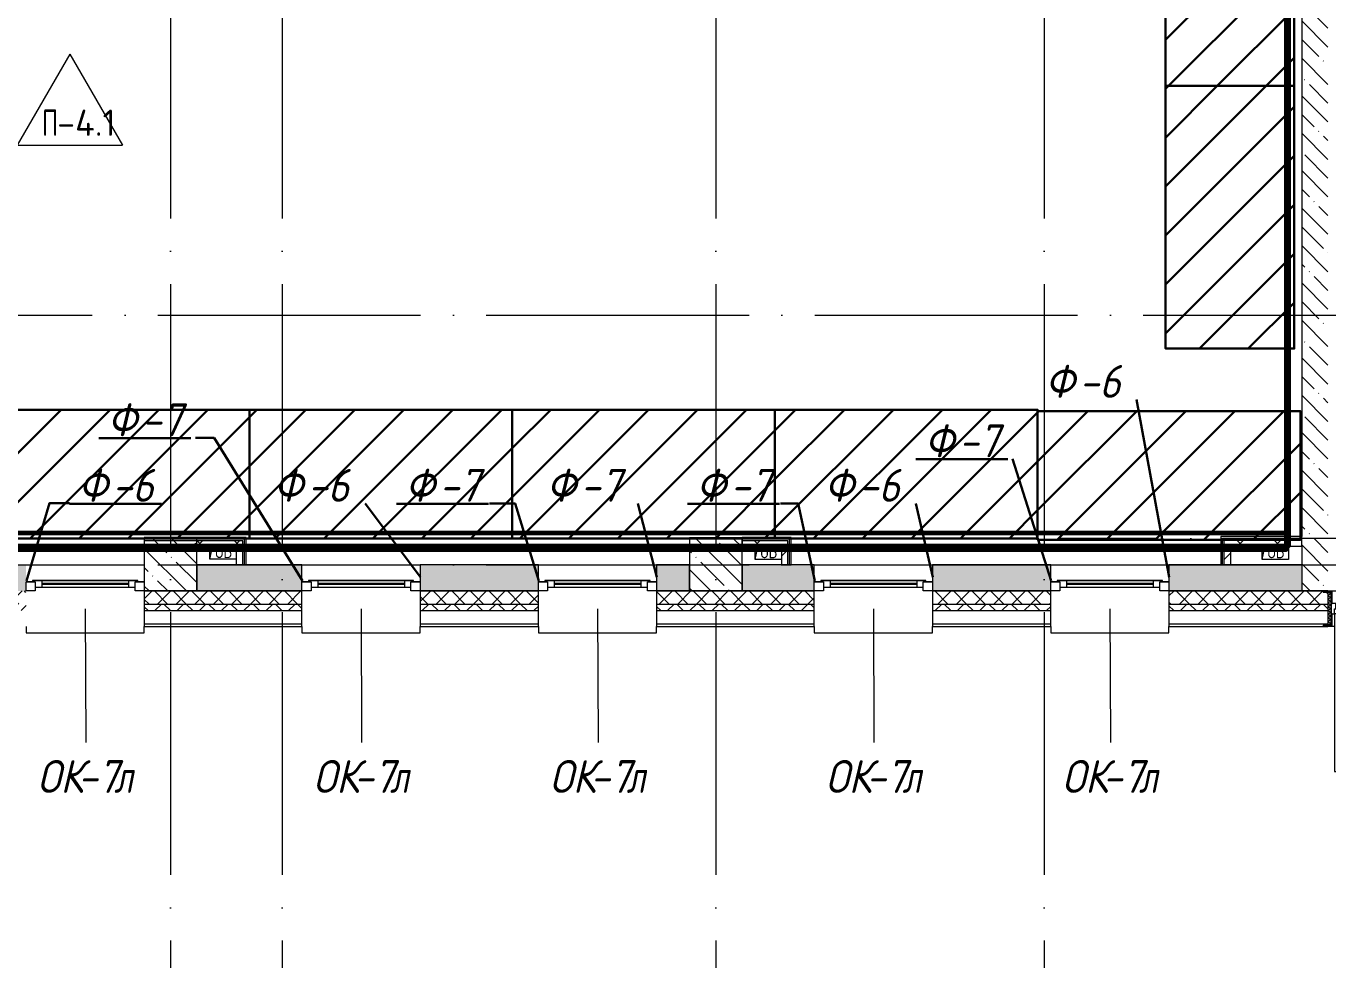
# Model space of a CAD drawing. Header units: millimetres. Extents: x -592259 to 288321, y -552984 to 293768.
# Drawn here: x 103738 to 113648, y 23415 to 30527 of the extents above; entities that cross this region are included whole.
import ezdxf

# ---------------------------------------------------------------- set-up
doc = ezdxf.new("R2010")
doc.units = ezdxf.units.MM
doc.linetypes.add('ADSK_Линия сетки', pattern=[2500, 2000, -250, 0, -250])
for name, color, linetype, lineweight in [('0) строительные леса', 1, 'Continuous', 30), ('2)Фархверки', 40, 'Continuous', 30), ('4.1) Штук. 3 вып', 6, 'Continuous', 60), ('4.1.1) Штук.  швы3 вып.', 6, 'Continuous', 60), ('6.1) Шпаклевка 5 вып.', 160, 'Continuous', 60), ('A-DETL-GENF-OTLN', 250, 'Continuous', 5), ('A-DOOR-____-MCUT', 250, 'Continuous', 5), ('A-DOOR-____-OTLN', 250, 'Continuous', 5), ('A-DOOR-FRAM-MCUT', 250, 'Continuous', 5), ('A-DOOR-FRAM-OTLN', 250, 'Continuous', 5), ('A-FLOR-____-IDEN', 250, 'Continuous', 9), ('A-FLOR-____-OTLN', 250, 'Continuous', 9), ('A-GLAZ-____-IDEN', 250, 'Continuous', 9), ('A-GLAZ-____-MCUT', 250, 'Continuous', 9), ('A-GLAZ-____-OTLN', 250, 'Continuous', 5), ('A-WALL-____-MCUT', 250, 'Continuous', 13), ('A-WALL-____-OTLN', 250, 'Continuous', 9), ('A-WALL-____-PATT', 250, 'Continuous', 13), ('A-WALL-FNSH-MCUT', 250, 'Continuous', 13), ('I-WALL-____-OTLN', 250, 'Continuous', 9), ('S-COLS-____-MCUT', 250, 'Continuous', 25), ('S-COLS-____-OTLN', 250, 'Continuous', 9), ('S-GRID-____-OTLN', 250, 'Continuous', 9)]:
    doc.layers.add(name, color=color, linetype=linetype, lineweight=lineweight)
doc.styles.add('ISOCPEUR', font='isocpeur.ttf', dxfattribs={"width": 0.8, "height": 100})
doc.styles.add('ISOCPEUR_2', font='isocpeur.ttf', dxfattribs={"height": 160})
doc.styles.add('ISOCPEUR_I', font='isocpeui.ttf', dxfattribs={"width": 0.9, "height": 12.5})
pattern_1 = [(135, (12287.91, -0.0006), (-142.5612, -142.5612), []), (135, (12430.48, -0.0006), (-142.5612, -142.5612), [252.016, -50.403, 3.353, -47.05])]
pattern_2 = [(45, (12287.91, -0.0006), (-141.42136, 141.42136), []), (135, (12287.91, -0.0006), (-141.42136, -141.42136), [])]

# ---------------------------------------------------------------- blocks, each defined once
blk = doc.blocks.new('Окно_СКБ_1Ст1 - 120_Окно_СКБ_1Ст_900_ОК7Л-29020579-АР1_Маркировочный план 1 этажа С2и3')
at = {"layer": 'A-GLAZ-____-MCUT'}
for p, q in [((-450, -195), (-450, -125)), ((-450, -125), (-380, -125)), ((-380, -195), (-450, -195)), ((-380, -195), (-400, -195)), ((-400, -195), (-400, -205)), ((-380, -125), (-380, -195)), ((380, -155), (-380, -155)), ((-380, -155), (-380, -195)), ((-330, -205), (-330, -155)), ((330, -205), (330, -155)), ((380, -195), (380, -125)), ((380, -125), (450, -125)), ((380, -195), (380, -155)), ((450, -195), (380, -195)), ((400, -195), (380, -195)), ((400, -205), (400, -195)), ((450, -125), (450, -195)), ((-400, -205), (400, -205)), ((400, -205), (-400, -205))]:
    blk.add_line(p, q, dxfattribs=at)
at = {"layer": 'A-GLAZ-____-MCUT', "lineweight": 5}
for p, q in [((-330, -175), (330, -175)), ((330, -185), (-330, -185))]:
    blk.add_line(p, q, dxfattribs=at)
at = {"layer": 'A-GLAZ-____-OTLN'}
for p, q in [((-450, -195), (-400, -195)), ((400, -195), (450, -195))]:
    blk.add_line(p, q, dxfattribs=at)
blk = doc.blocks.new('Окно_СКБ_1Ст1 - 120_Окно_СКБ_1Ст_900_ОК7Л-V29-АР1_Маркировочный план 1 этажа С2и3')
at = {"layer": 'A-GLAZ-____-MCUT'}
for p, q in [((-450, -195), (-450, -125)), ((-450, -125), (-380, -125)), ((-380, -195), (-450, -195)), ((-380, -195), (-400, -195)), ((-400, -195), (-400, -205)), ((-380, -125), (-380, -195)), ((380, -155), (-380, -155)), ((-380, -155), (-380, -195)), ((-330, -205), (-330, -155)), ((330, -205), (330, -155)), ((380, -195), (380, -125)), ((380, -125), (450, -125)), ((380, -195), (380, -155)), ((450, -195), (380, -195)), ((400, -195), (380, -195)), ((400, -205), (400, -195)), ((450, -125), (450, -195)), ((-400, -205), (400, -205)), ((400, -205), (-400, -205))]:
    blk.add_line(p, q, dxfattribs=at)
at = {"layer": 'A-GLAZ-____-MCUT', "lineweight": 5}
for p, q in [((-330, -175), (330, -175)), ((330, -185), (-330, -185))]:
    blk.add_line(p, q, dxfattribs=at)
at = {"layer": 'A-GLAZ-____-OTLN'}
for p, q in [((-450, -195), (-400, -195)), ((400, -195), (450, -195))]:
    blk.add_line(p, q, dxfattribs=at)
blk = doc.blocks.new('WNW_Отлив1 - Отлив_металлический 2-28596055-АР1_Маркировочный план 1 этажа С2и3')
at = {"layer": 'A-GLAZ-____-OTLN'}
for p, q in [((450, 320), (-450, 320)), ((-450, 320), (-450, 270)), ((450, 270), (450, 320))]:
    blk.add_line(p, q, dxfattribs=at)
blk = doc.blocks.new('Дверь_СКБ_2Ст_Наружная - Входная дверь 1730х2300_NCS S 1000-N_ДН-1Л-35116305-АР1_Маркировочный план 1 этажа С2и3')
at = {"layer": 'A-DOOR-____-OTLN'}
h = blk.add_hatch(dxfattribs=at)
h.set_pattern_fill('FP_114', color=256, style=0, pattern_type=2)
h.set_pattern_definition([(135, (1436.41, 199.685), (-14.14214, -14.14214), []), (225, (1436.41, 199.685), (14.14214, -14.14214), [])])
h.paths.add_polyline_path([(884.5, 125), (859.5, 125), (859.5, -125), (884.5, -125), (884.5, 125)])
at = {"layer": 'A-DOOR-FRAM-OTLN'}
h = blk.add_hatch(dxfattribs=at)
h.set_pattern_fill('FP_115', color=256, style=0, pattern_type=2)
h.set_pattern_definition([(45, (-686.384, 199.685), (-14.1421, 14.1421), []), (135, (-686.384, 199.685), (-14.1421, -14.1421), [])])
h.paths.add_polyline_path([(-845.5, 125), (-845.5, -125), (-820.5, -125), (-820.5, 125)])
at = {"layer": 'A-DOOR-____-MCUT'}
for p, q in [((834.5, 1240), (794.5, 1240)), ((794.5, 1240), (794.5, 40)), ((834.5, 40), (834.5, 1240)), ((-795.5, 470), (-795.5, 40)), ((-755.5, 470), (-795.5, 470)), ((-755.5, 40), (-755.5, 470)), ((-795.5, 40), (-755.5, 40)), ((794.5, 40), (834.5, 40))]:
    blk.add_line(p, q, dxfattribs=at)
at = {"layer": 'A-DOOR-____-OTLN'}
for p, q in [((-812.5, 133), (-882.5, 133)), ((-882.5, 133), (-882.5, 125)), ((-882.5, 125), (-820.5, 125)), ((-820.5, 125), (-820.5, 40)), ((-812.5, 40), (-812.5, 133)), ((921.5, 133), (851.5, 133)), ((851.5, 133), (851.5, 40)), ((859.5, 40), (859.5, 125)), ((859.5, 125), (921.5, 125)), ((921.5, 125), (921.5, 133)), ((-820.5, 40), (-812.5, 40)), ((851.5, 40), (859.5, 40)), ((-812.5, -40), (-820.5, -40)), ((-820.5, -40), (-820.5, -125)), ((-812.5, -133), (-812.5, -40)), ((859.5, -40), (851.5, -40)), ((851.5, -40), (851.5, -133)), ((859.5, -125), (859.5, -40)), ((-882.5, -125), (-882.5, -133)), ((-820.5, -125), (-882.5, -125)), ((-882.5, -133), (-812.5, -133)), ((851.5, -133), (921.5, -133)), ((921.5, -125), (859.5, -125)), ((921.5, -133), (921.5, -125))]:
    blk.add_line(p, q, dxfattribs=at)
for centre, radius, start, end in [((834.5, 40), 1200, 90, 180), ((-795.5, 40), 430, 0, 90)]:
    blk.add_arc(centre, radius, start, end, dxfattribs=at)
at = {"layer": 'A-DOOR-FRAM-MCUT'}
for p, q in [((-820.5, 125), (-845.5, 125)), ((-845.5, 125), (-845.5, -125)), ((-820.5, -125), (-820.5, 125)), ((884.5, 125), (859.5, 125)), ((859.5, 125), (859.5, -125)), ((884.5, -125), (884.5, 125)), ((-795.5, 40), (-820.5, 40)), ((-820.5, 40), (-820.5, -40)), ((-795.5, 0), (-795.5, 40)), ((-785.5, 0), (-795.5, 0)), ((-785.5, -40), (-785.5, 0)), ((834.5, 0), (824.5, 0)), ((824.5, 0), (824.5, -40)), ((834.5, 40), (834.5, 0)), ((859.5, 40), (834.5, 40)), ((859.5, -40), (859.5, 40)), ((-820.5, -40), (-785.5, -40)), ((824.5, -40), (859.5, -40)), ((-845.5, -125), (-820.5, -125)), ((859.5, -125), (884.5, -125))]:
    blk.add_line(p, q, dxfattribs=at)
blk = doc.blocks.new('_Wn_-As_OpeningMEP_floor__Rectangular - _Wn_-As_OpeningMEP_floor__Rectangular-V87-АР1_Маркировочный план 1 этажа С2и3')
at = {"layer": 'A-DETL-GENF-OTLN', "lineweight": 5}
for p, q in [((-100, 0), (-82.3, 82.3)), ((-82.3, 82.3), (8, 91.1))]:
    blk.add_line(p, q, dxfattribs=at)
blk = doc.blocks.new('_Wn_-As_OpeningMEP_floor__Rectangular - _Wn_-As_OpeningMEP_floor__Rectangular-V88-АР1_Маркировочный план 1 этажа С2и3')
at = {"layer": 'A-DETL-GENF-OTLN', "lineweight": 5}
for p, q in [((-100, 0), (-82.3, 82.3)), ((-82.3, 82.3), (17.7, 92))]:
    blk.add_line(p, q, dxfattribs=at)
blk = doc.blocks.new('_Wn_-As_OpeningMEP_floor__Rectangular - _Wn_-As_OpeningMEP_floor__Rectangular-34852155-АР1_Маркировочный план 1 этажа С2и3')
at = {"layer": 'A-DETL-GENF-OTLN', "lineweight": 5}
for p, q in [((-82.3, 82.3), (100, 100)), ((-100, 0), (-82.3, 82.3))]:
    blk.add_line(p, q, dxfattribs=at)
blk = doc.blocks.new('AAR_СКБ_Марка_Перекрытия - Марка пола-17325028-АР1_Маркировочный план 1 этажа С2и3')
at = {"layer": 'A-FLOR-____-IDEN'}
for p, q in [((0, 6.932), (-4.002, 0)), ((0, 6.932), (4.002, 0)), ((-4.002, 0), (4.002, 0))]:
    blk.add_line(p, q, dxfattribs=at)

msp = doc.modelspace()

# ---------------------------------------------------------------- hatches: boundary and pattern name
at = {"layer": '0) строительные леса'}
h = msp.add_hatch(dxfattribs=at)
h.set_pattern_fill('ANSI31', color=256, scale=83)
h.paths.add_polyline_path([(113391.5178, 32070.5941), (113391.5178, 30070.5941), (112411.5178, 30070.5941), (112411.5178, 32070.5941)])
h = msp.add_hatch(dxfattribs=at)
h.set_pattern_fill('ANSI31', color=256, scale=83)
h.paths.add_polyline_path([(113391.5178, 30070.5941), (113391.5178, 28070.5941), (112411.5178, 28070.5941), (112411.5178, 30070.5941)])
h = msp.add_hatch(dxfattribs=at)
h.set_pattern_fill('ANSI31', color=256, scale=83)
h.paths.add_polyline_path([(105437.8919, 26624.9994), (103437.8919, 26624.9994), (103437.8919, 27604.9994), (105437.8919, 27604.9994)])
h = msp.add_hatch(dxfattribs=at)
h.set_pattern_fill('ANSI31', color=256, scale=83)
h.paths.add_polyline_path([(107437.8919, 26624.9994), (105437.8919, 26624.9994), (105437.8919, 27604.9994), (107437.8919, 27604.9994)])
h = msp.add_hatch(dxfattribs=at)
h.set_pattern_fill('ANSI31', color=256, scale=83)
h.paths.add_polyline_path([(109437.8919, 26624.9994), (107437.8919, 26624.9994), (107437.8919, 27604.9994), (109437.8919, 27604.9994)])
h = msp.add_hatch(dxfattribs=at)
h.set_pattern_fill('ANSI31', color=256, scale=83)
h.paths.add_polyline_path([(111437.8919, 26624.9994), (109437.8919, 26624.9994), (109437.8919, 27604.9994), (111437.8919, 27604.9994)])
h = msp.add_hatch(dxfattribs=at)
h.set_pattern_fill('ANSI31', color=256, scale=83)
h.paths.add_polyline_path([(113437.8919, 26614.9994), (111437.8919, 26614.9994), (111437.8919, 27594.9994), (113437.8919, 27594.9994)])
at = {"layer": 'A-WALL-____-PATT', "lineweight": 15, "true_color": 0x000000}
h = msp.add_hatch(dxfattribs=at)
h.set_pattern_fill('FP_1', color=18, style=0, pattern_type=2)
h.set_pattern_definition(pattern_1)
h.paths.add_polyline_path([(113647.9138, 26225), (113647.9138, 33835), (113447.9138, 33835), (113447.9138, 26225.0597), (113647.8919, 26225.0455)])
h.paths.add_polyline_path([(113647.9138, 35475), (113647.9138, 36099.9994), (113447.9138, 36099.9994), (113447.9138, 35475)])
h = msp.add_hatch(dxfattribs=at)
h.set_pattern_fill('FP_83', color=18, style=0, pattern_type=2)
h.set_pattern_definition(pattern_2)
h.paths.add_polyline_path([(105037.8919, 26557), (105387.4661, 26557), (105387.4661, 26607), (105037.8919, 26607), (105037.8919, 26560.4825)])
h = msp.add_hatch(dxfattribs=at)
h.set_pattern_fill('FP_83', color=18, style=0, pattern_type=2)
h.set_pattern_definition(pattern_2)
h.paths.add_polyline_path([(109288.5693, 26557), (109537.4661, 26557), (109537.4661, 26607), (109187.8919, 26607), (109187.8919, 26557), (109287.4661, 26557)])
h = msp.add_hatch(dxfattribs=at)
h.set_pattern_fill('FP_83', color=18, style=0, pattern_type=2)
h.set_pattern_definition(pattern_2)
h.paths.add_polyline_path([(113447.9138, 26565), (113447.9138, 26615), (112857.9138, 26615), (112857.9138, 26565), (113347.9138, 26565)])
h = msp.add_hatch(dxfattribs=at)
h.set_pattern_fill('FP_83', color=18, style=0, pattern_type=2)
h.set_pattern_definition(pattern_2)
h.paths.add_polyline_path([(112857.9138, 26425), (112907.9138, 26425), (112907.9138, 26565), (112857.9138, 26565), (112857.9138, 26465)])
h = msp.add_hatch(dxfattribs=at)
h.set_pattern_fill('FP_83', color=18, style=0, pattern_type=2)
h.set_pattern_definition(pattern_2)
h.paths.add_polyline_path([(105337.5999, 26425), (105387.4661, 26425), (105387.4661, 26557), (105337.4661, 26557), (105337.4661, 26425)])
h = msp.add_hatch(dxfattribs=at)
h.set_pattern_fill('FP_83', color=18, style=0, pattern_type=2)
h.set_pattern_definition(pattern_2)
h.paths.add_polyline_path([(109537.4661, 26425), (109537.4661, 26557), (109487.4661, 26557), (109487.4661, 26425)])
h = msp.add_hatch(dxfattribs=at)
h.set_pattern_fill('FP_3', color=18, style=0, pattern_type=2)
h.set_pattern_definition([(50, (12287.9, -0.0006), (364.3679, -31.8783), [38.1, -419.1]), (355, (12287.9, -0.0006), (-70.4859, 382.1133), [30.48, -335.28]), (100.451, (12318.28, -2.66), (293.885, 350.2334), [32.38, -356.18]), (46.184, (12287.9, 101.6), (542.1585, -84.0858), [57.15, -628.65]), (96.636, (12333.1, 94.6), (474.805, 494.8554), [48.57, -534.27]), (351.184, (12287.9, 101.6), (474.8102, 494.85), [45.72, -502.92]), (21, (12338.7, 76.2), (303.2285, -204.5305), [38.1, -419.1]), (326, (12338.7, 76.2), (123.6039, 368.376), [30.48, -335.28]), (71.451, (12364, 59.16), (426.8341, 163.8427), [32.38, -356.18]), (37.5, (12287.91, -0.0006), (6.17665, 169.11015), [16.764, -314.452, 16.764, -323.596, -336.55]), (37.5, (12287.91, -0.0006), (6.17665, 169.11015), [-671.576, 16.764, -319.786]), (7.5, (12287.91, -0.0006), (133.63888, 200.3615), [16.764, -177.292, 16.764, -306.832, -128.27]), (7.5, (12287.91, -0.0006), (133.63888, 200.3615), [-517.652, 16.764, -111.506]), (327.5, (12174.63, -0.0006), (271.18182, -11.45836), [16.764, -110.236, 16.764, -379.476, -525.78]), (327.5, (12174.63, -0.0006), (271.18182, -11.45836), [-523.24, 16.764, -509.016]), (317.5, (12123.83, -0.0006), (296.2585, 50.85285), [16.764, -148.336, 16.764, -246.38, -373.38]), (317.5, (12123.83, -0.0006), (296.2585, 50.85285), [-428.244, 16.764, -356.616])])
h.paths.add_polyline_path([(112437.9138, 26225), (113447.9138, 26225.0597), (113447.9138, 26425), (112437.9138, 26425), (112437.9138, 26225.0597)])
h.paths.add_polyline_path([(111239.8528, 26225), (111537.9138, 26225.0597), (111537.9138, 26425), (110637.9138, 26425), (110637.9138, 26225)])
h.paths.add_polyline_path([(107637.9138, 26225), (107637.9138, 26425), (106737.9138, 26425), (106737.9138, 26225), (107138.9863, 26225)])
h.paths.add_polyline_path([(105772.0308, 26225), (105837.9138, 26225.0597), (105837.9138, 26425), (105037.8919, 26425), (105037.8919, 26225)])
h.paths.add_polyline_path([(101937.9138, 26225), (101937.9138, 26425), (101137.8919, 26425), (101137.8919, 26225), (101671.1643, 26225)])
h.paths.add_polyline_path([(103108.8499, 26225), (103737.9138, 26225.0597), (103737.9138, 26425), (102837.9138, 26425), (102837.9138, 26225), (103038.1198, 26225)])
h.paths.add_polyline_path([(98937.9138, 26225), (99837.9138, 26225.0597), (99837.9138, 26425), (98937.9138, 26425), (98937.9138, 26225.0597)])
h.paths.add_polyline_path([(98037.9138, 26225), (98037.9138, 26425), (96537.9138, 26425), (96537.9138, 26225), (97570.2978, 26225)])
h.paths.add_polyline_path([(92587.8919, 26225), (93837.9138, 26225.0597), (93837.9138, 26425), (92587.8919, 26425), (92588.0037, 26225.0597)])
h.paths.add_polyline_path([(108787.8919, 26225.0597), (108787.8919, 26425), (108537.9138, 26425), (108537.9884, 26225.0597)])
h.paths.add_polyline_path([(109737.9138, 26225.0597), (109737.9138, 26425), (109187.8919, 26425), (109188.056, 26225.0597)])
h.paths.add_polyline_path([(94737.9138, 26225.0597), (95037.8919, 26225.0597), (95037.8919, 26425), (94737.9138, 26425), (94737.9138, 26405.955)])
h.paths.add_polyline_path([(95637.9138, 26225.0597), (95637.9138, 26425), (95437.8919, 26425), (95437.8919, 26225.0597), (95637.8542, 26225.0597)])
h = msp.add_hatch(dxfattribs=at)
h.set_pattern_fill('FP_52', color=18, style=0, pattern_type=2)
h.set_pattern_definition([(45, (12287.91, -0.0006), (-70.71068, 70.71068), []), (135, (12287.91, -0.0006), (-70.71068, -70.71068), [])])
h.paths.add_polyline_path([(116717.9144, 26125.0597), (116987.8919, 26125.0597), (116987.8548, 26225), (116717.8919, 26225), (116717.8919, 26223.0597), (116754.8919, 26223.0597), (116754.8919, 26215.0597), (116717.8919, 26215.0597), (116717.8919, 26125.0597)])
h.paths.add_polyline_path([(115377.8919, 26125.0597), (115617.8919, 26125.0597), (115617.8919, 26215.0597), (115580.8919, 26215.0597), (115580.8919, 26223.0597), (115617.8919, 26223.0597), (115617.8203, 26225), (115377.8919, 26225), (115377.8919, 26223.0597), (115414.8919, 26223.0597), (115414.8919, 26215.0597), (115377.8919, 26215.0597), (115377.8919, 26135.5435)])
h.paths.add_polyline_path([(113647.8919, 26125.0597), (113647.8919, 26215.0597), (113610.8919, 26215.0597), (113610.8919, 26223.0597), (113647.8919, 26223.0597), (113647.8851, 26225.0597), (112437.9138, 26225), (112437.9138, 26125.0597), (113447.9138, 26125.0597)])
h.paths.add_polyline_path([(107138.9863, 26125.0597), (107637.9138, 26125.0597), (107637.3768, 26225), (106737.9138, 26225), (106737.9138, 26125.0597)])
h.paths.add_polyline_path([(109737.9138, 26125.0597), (109737.9138, 26225.0597), (108537.9138, 26225), (108537.9138, 26125.0597)])
h.paths.add_polyline_path([(110637.9138, 26125.0597), (111537.9138, 26125.0597), (111537.3768, 26225), (110637.9138, 26225), (110637.9138, 26187.1895)])
h.paths.add_polyline_path([(105772.0308, 26125.0597), (105837.9138, 26125.0597), (105837.1978, 26225), (104637.9138, 26225), (104637.9138, 26125.0597), (105699.7438, 26125.0597)])
h.paths.add_polyline_path([(103038.1198, 26125.0597), (103737.9138, 26125.0597), (103737.3768, 26225), (102837.9138, 26225), (102837.9138, 26125.0597)])
h.paths.add_polyline_path([(101671.1643, 26125.0597), (101937.9138, 26125.0597), (101937.1978, 26225), (100737.9138, 26225), (100737.9138, 26125.0597), (101137.8919, 26125.0597)])
h.paths.add_polyline_path([(98937.9138, 26125.0597), (99837.9138, 26125.0597), (99837.3768, 26225), (98937.9138, 26225)])
h.paths.add_polyline_path([(97570.2978, 26125.0597), (98037.9138, 26125.0597), (98037.9138, 26225), (96537.9138, 26225), (96537.9138, 26125.0597)])
h.paths.add_polyline_path([(93837.9138, 26125.0597), (93836.9293, 26225), (92187.8919, 26224.9994), (92187.8919, 26125.0597), (93469.4313, 26125.0597)])
h.paths.add_polyline_path([(95437.8919, 26125.0597), (95637.9138, 26125.0597), (95637.9138, 26225.0597), (94737.9138, 26225), (94737.9138, 26125.0597), (94836.3868, 26125.0597)])
h.paths.add_polyline_path([(88001.6092, 26125.0597), (88137.8919, 26125.0597), (88137.5273, 26225), (87757.9138, 26225), (87757.9138, 26125.0597)])
h.paths.add_polyline_path([(86487.9138, 26125.0597), (87157.9138, 26125.0597), (87157.9138, 26224.9994), (86487.9138, 26225)])
h = msp.add_hatch(dxfattribs=at)
h.set_pattern_fill('FP_53', color=18, style=0, pattern_type=2)
h.set_pattern_definition([(135, (12287.91, -0.0006), (-84.85281, -84.85281), []), (225, (12287.91, -0.0006), (84.85281, -84.85281), [])])
h.paths.add_polyline_path([(115377.8919, 26075.0597), (115617.8919, 26075.0597), (115617.8919, 26125.0597), (115377.8919, 26125.0597), (115377.8919, 26115.0597)])
h.paths.add_polyline_path([(116837.9144, 26075.0597), (116887.9144, 26075.0597), (116887.9144, 26125.0597), (116717.8919, 26125.0597), (116717.9144, 26075.0597), (116737.9144, 26075.0597)])
h.paths.add_polyline_path([(113647.8919, 26075.0597), (113647.8919, 26125.0597), (112437.9138, 26125.0597), (112437.9138, 26075.0597), (113447.9138, 26075.0597)])
h.paths.add_polyline_path([(111537.9138, 26075.0597), (111537.9138, 26125.0597), (110637.9138, 26125.0597), (110637.9138, 26075.0597), (111239.8528, 26075.0597)])
h.paths.add_polyline_path([(108537.9138, 26075.0597), (109737.9138, 26075.0597), (109737.9138, 26125.0597), (108537.9138, 26125.0597)])
h.paths.add_polyline_path([(107637.9138, 26075.0597), (107637.9138, 26125.0597), (106737.9138, 26125.0597), (106737.9138, 26075.0597), (107138.9863, 26075.0597)])
h.paths.add_polyline_path([(105772.0308, 26075.0597), (105837.9138, 26075.0597), (105837.9138, 26125.0597), (104637.9138, 26125.0597), (104637.9138, 26075.0597)])
h.paths.add_polyline_path([(103038.1198, 26075.0597), (103737.9138, 26075.0597), (103737.9138, 26125.0597), (102837.9138, 26125.0597), (102837.9138, 26075.0597)])
h.paths.add_polyline_path([(101725.6697, 26075.0597), (101937.9138, 26075.0597), (101937.9138, 26125.0597), (100737.9138, 26125.0597), (100737.9138, 26075.0597), (101671.1643, 26075.0597)])
h.paths.add_polyline_path([(99837.9138, 26075.0597), (99837.9138, 26125.0597), (98937.9138, 26125.0597), (98937.9138, 26075.0597)])
h.paths.add_polyline_path([(97570.2978, 26075.0597), (98037.9138, 26075.0597), (98037.9138, 26125.0597), (96537.9138, 26125.0597), (96537.9138, 26075.0597)])
h.paths.add_polyline_path([(95437.8919, 26075.0597), (95637.9138, 26075.0597), (95637.9138, 26125.0597), (94737.9138, 26125.0597), (94737.9138, 26075.0597), (94836.3868, 26075.0597)])
h.paths.add_polyline_path([(92187.8919, 26075.0597), (93837.9138, 26075.0597), (93837.9138, 26125.0597), (92187.8919, 26125.0597)])
h.paths.add_polyline_path([(86634.6537, 26075.0597), (87157.9138, 26075.0597), (87157.9138, 26125.0597), (86487.9138, 26125.0597), (86487.9138, 26075.0597)])
h.paths.add_polyline_path([(88001.6092, 26075.0597), (88137.8919, 26075.0597), (88137.8919, 26125.0597), (87757.9138, 26125.0597), (87757.9138, 26075.0597)])
at = {"layer": 'S-COLS-____-OTLN', "lineweight": 5, "true_color": 0x000000}
h = msp.add_hatch(dxfattribs=at)
h.set_pattern_fill('FP_1', color=18, style=0, pattern_type=2)
h.set_pattern_definition(pattern_1)
h.paths.add_polyline_path([(104637.8919, 26224.9994), (105037.8919, 26225.0597), (105037.8919, 26624.9994), (104637.8919, 26624.9994), (104637.8919, 26225.0597)])
h = msp.add_hatch(dxfattribs=at)
h.set_pattern_fill('FP_1', color=18, style=0, pattern_type=2)
h.set_pattern_definition(pattern_1)
h.paths.add_polyline_path([(109187.7714, 26225.0597), (109187.8919, 26225.0597), (109187.8919, 26624.9994), (108787.8919, 26624.9994), (108787.8919, 26225.0597)])

# ---------------------------------------------------------------- linework, layer by layer
at = {"layer": '0) строительные леса'}
for points in [[(113391.5178, 32070.5941), (113391.5178, 30070.5941), (112411.5178, 30070.5941), (112411.5178, 32070.5941)], [(113391.5178, 30070.5941), (113391.5178, 28070.5941), (112411.5178, 28070.5941), (112411.5178, 30070.5941)], [(105437.8919, 26624.9994), (103437.8919, 26624.9994), (103437.8919, 27604.9994), (105437.8919, 27604.9994)], [(107437.8919, 26624.9994), (105437.8919, 26624.9994), (105437.8919, 27604.9994), (107437.8919, 27604.9994)], [(109437.8919, 26624.9994), (107437.8919, 26624.9994), (107437.8919, 27604.9994), (109437.8919, 27604.9994)], [(111437.8919, 26624.9994), (109437.8919, 26624.9994), (109437.8919, 27604.9994), (111437.8919, 27604.9994)], [(113437.8919, 26614.9994), (111437.8919, 26614.9994), (111437.8919, 27594.9994), (113437.8919, 27594.9994)]]:
    msp.add_lwpolyline(points, close=True, dxfattribs=at)
at = {"layer": '2)Фархверки'}
for p, q in [((112439.634, 26328.9462), (112191.3824, 27683.7586)), ((104991.2352, 27388.2757), (104291.2352, 27388.2757)), ((111211.2766, 27228.2907), (110511.2766, 27228.2907)), ((111541.2112, 26302.5406), (111246.838, 27231.4346)), ((104768.346, 26889.3399), (104068.346, 26889.3399)), ((106739.634, 26328.9462), (106318.7903, 26891.9837)), ((107257.526, 26889.3399), (106557.526, 26889.3399)), ((108539.634, 26328.9462), (108395.5801, 26891.9837)), ((109472.8378, 26889.3399), (108772.8378, 26889.3399)), ((110639.634, 26328.9462), (110511.2766, 26891.9837))]:
    msp.add_line(p, q, dxfattribs=at)
for points in [[(105841.2112, 26302.5406), (105168.8474, 27391.4195), (105026.7966, 27391.4195)], [(103741.2112, 26302.6003), (103916.1313, 26892.4837), (104068.346, 26892.4837)], [(107641.2112, 26302.6003), (107460.6318, 26891.9837), (107266.6664, 26891.9837)], [(109741.2112, 26302.5406), (109614.8073, 26891.9837), (109481.9781, 26891.9837)]]:
    msp.add_lwpolyline(points, dxfattribs=at)
at = {"layer": '4.1) Штук. 3 вып'}
msp.add_lwpolyline([(95588.0033, 26539.5988), (113331.5013, 26539.5988), (113331.5013, 35406.7829), (95588.0033, 35406.7829)], close=True, dxfattribs=at)
at = {"layer": '4.1.1) Штук.  швы3 вып.'}
msp.add_lwpolyline([(95588.0033, 26667.048), (113331.5013, 26667.048)], dxfattribs=at)
at = {"layer": '6.1) Шпаклевка 5 вып.'}
msp.add_lwpolyline([(95599.5901, 35429.7163), (113347.9138, 35429.7163), (113347.9138, 26565), (95599.5901, 26565)], close=True, dxfattribs=at)
at = {"layer": 'A-FLOR-____-OTLN', "color": 18, "lineweight": 5, "true_color": 0x000000}
for p, q in [((108787.8919, 26624.9994), (108787.8919, 26632)), ((108787.8919, 26632), (109187.8919, 26632)), ((113147.9138, 26465), (113147.9138, 26565)), ((113347.9138, 26565), (113347.9138, 26465)), ((105137.5999, 26465.9348), (105137.5999, 26557)), ((105337.4661, 26465.9348), (105137.5999, 26465.9348)), ((109287.4661, 26465), (109287.4661, 26557)), ((109487.4661, 26465), (109287.4661, 26465)), ((113347.9138, 26465), (113147.9138, 26465))]:
    msp.add_line(p, q, dxfattribs=at)
at = {"layer": 'A-GLAZ-____-IDEN', "color": 18, "lineweight": 15, "true_color": 0x000000}
for p, q in [((104187.9138, 26090.0597), (104192.4156, 25071.1457)), ((106287.9138, 26090.0597), (106292.4156, 25071.1457)), ((108087.9138, 26090.0597), (108092.4156, 25071.1457)), ((110187.9138, 26090.0597), (110192.4156, 25071.1457)), ((111987.9138, 26090.0597), (111992.4156, 25071.1457))]:
    msp.add_line(p, q, dxfattribs=at)
at = {"layer": 'A-WALL-____-MCUT', "color": 18, "lineweight": 15, "true_color": 0x000000}
for p, q in [((113447.9138, 33805), (113447.9138, 26640)), ((105399.9661, 26619.5), (104637.9138, 26619.5)), ((104637.9138, 26607), (104637.9138, 26557)), ((105387.4661, 26607), (104637.9138, 26607)), ((105387.4661, 26425), (105387.4661, 26607)), ((105399.9661, 26425), (105399.9661, 26619.5)), ((109549.9661, 26619.5), (109187.8919, 26619.5)), ((109187.8919, 26607), (109187.8919, 26557)), ((109537.4661, 26607), (109187.8919, 26607)), ((109537.4661, 26425), (109537.4661, 26607)), ((109549.9661, 26425), (109549.9661, 26619.5)), ((112845.4138, 26627.5), (113447.9138, 26627.5)), ((112845.4138, 26425), (112845.4138, 26627.5)), ((112857.9138, 26615), (113447.9138, 26615)), ((112857.9138, 26425), (112857.9138, 26615)), ((112907.9138, 26565), (113447.9138, 26565)), ((112907.9138, 26425), (112907.9138, 26565)), ((113447.9138, 26615), (113447.9138, 26640)), ((113447.9138, 26565), (113447.9138, 26615)), ((113447.9138, 26565), (113447.9138, 26225)), ((104637.9138, 26557), (105337.4661, 26557)), ((105337.4661, 26557), (105337.4661, 26425)), ((109187.8919, 26557), (109487.4661, 26557)), ((109487.4661, 26557), (109487.4661, 26425)), ((105837.9138, 26425), (105037.8919, 26425)), ((105037.8919, 26425), (105037.8919, 26225)), ((105337.4661, 26425), (105387.4661, 26425)), ((105837.9138, 26225), (105837.9138, 26425)), ((107637.9138, 26425), (106737.9138, 26425)), ((106737.9138, 26425), (106737.9138, 26225)), ((107637.9138, 26225), (107637.9138, 26425)), ((108787.8919, 26425), (108537.9138, 26425)), ((108537.9138, 26425), (108537.9138, 26225)), ((108787.8919, 26225), (108787.8919, 26425)), ((109737.9138, 26425), (109187.8919, 26425)), ((109187.8919, 26425), (109187.8919, 26225)), ((109487.4661, 26425), (109537.4661, 26425)), ((109737.9138, 26225), (109737.9138, 26425)), ((111537.9138, 26425), (110637.9138, 26425)), ((110637.9138, 26425), (110637.9138, 26225)), ((111537.9138, 26225), (111537.9138, 26425)), ((113447.9138, 26425), (112437.9138, 26425)), ((112437.9138, 26425), (112437.9138, 26225)), ((112857.9138, 26425), (112907.9138, 26425)), ((105837.9138, 26225.0597), (104637.9138, 26225.0597)), ((104637.9138, 26225.0597), (104637.9138, 26125.0597)), ((105037.8919, 26225), (105837.9138, 26225)), ((105837.9138, 26125.0597), (105837.9138, 26225)), ((107637.9138, 26225.0597), (106737.9138, 26225.0597)), ((106737.9138, 26225), (106737.9138, 26125.0597)), ((106737.9138, 26225), (107637.9138, 26225)), ((107637.9138, 26125.0597), (107637.9138, 26225)), ((109737.9138, 26225.0597), (108537.9138, 26225.0597)), ((108537.9138, 26225), (108537.9138, 26125.0597)), ((108537.9138, 26225), (108787.8919, 26225)), ((109187.8919, 26225), (109737.9138, 26225)), ((109737.9138, 26125.0597), (109737.9138, 26225)), ((111537.9138, 26225.0597), (110637.9138, 26225.0597)), ((110637.9138, 26225), (110637.9138, 26125.0597)), ((110637.9138, 26225), (111537.9138, 26225)), ((111537.9138, 26125.0597), (111537.9138, 26225)), ((113647.8919, 26225.0597), (112437.9138, 26225.0597)), ((112437.9138, 26225), (112437.9138, 26125.0597)), ((112437.9138, 26225), (113447.9138, 26225)), ((113447.9138, 26225), (113447.9138, 26225)), ((113447.9138, 26225), (113647.9138, 26225)), ((113647.8919, 26223.0597), (113647.8919, 26225.0597)), ((104637.9138, 26125.0597), (104637.9138, 26075.0597)), ((104637.9138, 26125.0597), (105837.9138, 26125.0597)), ((104637.9138, 26075.0597), (104637.9138, 25975.0597)), ((104637.9138, 26075.0597), (105837.9138, 26075.0597)), ((105837.9138, 26075.0597), (105837.9138, 26125.0597)), ((105837.9138, 25975.0597), (105837.9138, 26075.0597)), ((106737.9138, 26125.0597), (106737.9138, 26075.0597)), ((106737.9138, 26125.0597), (107637.9138, 26125.0597)), ((106737.9138, 26075.0597), (106737.9138, 25975.0597)), ((106737.9138, 26075.0597), (107637.9138, 26075.0597)), ((107637.9138, 26075.0597), (107637.9138, 26125.0597)), ((107637.9138, 25975.0597), (107637.9138, 26075.0597)), ((108537.9138, 26125.0597), (108537.9138, 26075.0597)), ((108537.9138, 26125.0597), (109737.9138, 26125.0597)), ((108537.9138, 26075.0597), (108537.9138, 25975.0597)), ((108537.9138, 26075.0597), (109737.9138, 26075.0597)), ((109737.9138, 26075.0597), (109737.9138, 26125.0597)), ((109737.9138, 25975.0597), (109737.9138, 26075.0597)), ((110637.9138, 26125.0597), (110637.9138, 26075.0597)), ((110637.9138, 26125.0597), (111537.9138, 26125.0597)), ((110637.9138, 26075.0597), (110637.9138, 25975.0597)), ((110637.9138, 26075.0597), (111537.9138, 26075.0597)), ((111537.9138, 26075.0597), (111537.9138, 26125.0597)), ((111537.9138, 25975.0597), (111537.9138, 26075.0597)), ((112437.9138, 26125.0597), (112437.9138, 26075.0597)), ((112437.9138, 26125.0597), (113647.8919, 26125.0597)), ((112437.9138, 26075.0597), (112437.9138, 25975.0597)), ((112437.9138, 26075.0597), (113647.8919, 26075.0597)), ((104637.9138, 25975.0597), (105837.9138, 25975.0597)), ((106737.9138, 25975.0597), (107637.9138, 25975.0597)), ((108537.9138, 25975.0597), (109737.9138, 25975.0597)), ((110637.9138, 25975.0597), (111537.9138, 25975.0597)), ((112437.9138, 25975.0597), (113647.8919, 25975.0597))]:
    msp.add_line(p, q, dxfattribs=at)
at = {"layer": 'A-WALL-____-OTLN', "color": 18, "lineweight": 5, "true_color": 0x000000}
for p, q in [((113647.8919, 26225.0597), (114629.0741, 26225.0597)), ((113697.8919, 25955.0597), (113647.8919, 25955.0597))]:
    msp.add_line(p, q, dxfattribs=at)
at = {"layer": 'A-WALL-FNSH-MCUT', "lineweight": 15}
for p, q in [((105412.4661, 26632), (104637.9138, 26632)), ((104637.9138, 26632), (104637.9138, 26607)), ((105412.4661, 26425), (105412.4661, 26632)), ((109562.4661, 26632), (109187.8919, 26632)), ((109187.8919, 26632), (109187.8919, 26607)), ((109562.4661, 26425), (109562.4661, 26632)), ((113447.9138, 26640), (112832.9138, 26640)), ((112832.9138, 26640), (112832.9138, 26425)), ((105387.4661, 26425), (105412.4661, 26425)), ((109537.4661, 26425), (109562.4661, 26425)), ((112832.9138, 26425), (112857.9138, 26425)), ((104637.9138, 25975.0597), (104637.9138, 25955.0597)), ((105837.9138, 25955.0597), (105837.9138, 25975.0597)), ((106737.9138, 25975.0597), (106737.9138, 25955.0597)), ((107637.9138, 25955.0597), (107637.9138, 25975.0597)), ((108537.9138, 25975.0597), (108537.9138, 25955.0597)), ((109737.9138, 25955.0597), (109737.9138, 25975.0597)), ((110637.9138, 25975.0597), (110637.9138, 25955.0597)), ((111537.9138, 25955.0597), (111537.9138, 25975.0597)), ((112437.9138, 25975.0597), (112437.9138, 25955.0597)), ((104637.9138, 25955.0597), (105837.9138, 25955.0597)), ((106737.9138, 25955.0597), (107637.9138, 25955.0597)), ((108537.9138, 25955.0597), (109737.9138, 25955.0597)), ((110637.9138, 25955.0597), (111537.9138, 25955.0597)), ((112437.9138, 25955.0597), (113647.8919, 25955.0597)), ((113647.8919, 25955.0597), (113647.8919, 25957.0597))]:
    msp.add_line(p, q, dxfattribs=at)
at = {"layer": 'I-WALL-____-OTLN', "color": 18, "lineweight": 15, "true_color": 0x000000}
for p, q in [((103737.9138, 26425), (104637.8919, 26425)), ((105837.9138, 26425), (106737.9138, 26425)), ((107637.9138, 26425), (108537.9138, 26425)), ((109737.9138, 26425), (110637.9138, 26425)), ((111537.9138, 26425), (112437.9138, 26425))]:
    msp.add_line(p, q, dxfattribs=at)
at = {"layer": 'S-COLS-____-MCUT', "color": 18, "lineweight": 5, "true_color": 0x000000}
for p, q in [((105037.8919, 26624.9994), (104637.8919, 26624.9994)), ((104637.8919, 26624.9994), (104637.8919, 26224.9994)), ((105037.8919, 26425), (105037.8919, 26624.9994)), ((109187.8919, 26624.9994), (108787.8919, 26624.9994)), ((108787.8919, 26624.9994), (108787.8919, 26425)), ((109187.8919, 26425), (109187.8919, 26624.9994)), ((104637.8919, 26224.9994), (105037.8919, 26224.9994)), ((108787.8919, 26224.9994), (109187.8919, 26224.9994))]:
    msp.add_line(p, q, dxfattribs=at)
at = {"layer": 'S-COLS-____-OTLN', "color": 18, "lineweight": 5, "true_color": 0x000000}
for p, q in [((105037.8919, 26224.9994), (105037.8919, 26425)), ((108787.8919, 26425), (108787.8919, 26224.9994)), ((109187.8919, 26224.9994), (109187.8919, 26425))]:
    msp.add_line(p, q, dxfattribs=at)
at = {"layer": 'S-GRID-____-OTLN', "color": 18, "linetype": 'ADSK_Линия сетки', "true_color": 0x000000}
for p, q in [((104837.9138, 61063.6538), (104837.9138, -2919.5356)), ((105687.9138, 61063.6538), (105687.9138, -2919.5356)), ((108987.9138, 61063.6538), (108987.9138, -2919.5356)), ((111487.9138, 61063.6538), (111487.9138, -2919.5356)), ((77240.3519, 28325), (168626.8279, 28325)), ((167356.8279, 26625), (111607.9138, 26625)), ((77240.3519, 26425), (168626.8279, 26425))]:
    msp.add_line(p, q, dxfattribs=at)

# ---------------------------------------------------------------- block references
at = {"layer": 'A-DOOR-____-OTLN', "color": 18, "true_color": 0x000000, "rotation": 180}
msp.add_blockref('Дверь_СКБ_2Ст_Наружная - Входная дверь 1730х2300_NCS S 1000-N_ДН-1Л-35116305-АР1_Маркировочный план 1 этажа С2и3', (114532.3919, 26090.0597), dxfattribs=at)
at = {"layer": 'A-FLOR-____-IDEN', "color": 18, "true_color": 0x000000, "xscale": 99.99999999999993, "yscale": 99.99999999999993, "zscale": 99.99999999999993}
msp.add_blockref('AAR_СКБ_Марка_Перекрытия - Марка пола-17325028-АР1_Маркировочный план 1 этажа С2и3', (104071.4176, 29619.0782), dxfattribs=at)
at = {"layer": 'A-GLAZ-____-OTLN', "color": 18, "true_color": 0x000000}
for name, p in [('_Wn_-As_OpeningMEP_floor__Rectangular - _Wn_-As_OpeningMEP_floor__Rectangular-34852155-АР1_Маркировочный план 1 этажа С2и3', (113247.9138, 26465)), ('_Wn_-As_OpeningMEP_floor__Rectangular - _Wn_-As_OpeningMEP_floor__Rectangular-V87-АР1_Маркировочный план 1 этажа С2и3', (105237.5999, 26465.9348)), ('_Wn_-As_OpeningMEP_floor__Rectangular - _Wn_-As_OpeningMEP_floor__Rectangular-V88-АР1_Маркировочный план 1 этажа С2и3', (109387.4661, 26465))]:
    msp.add_blockref(name, p, dxfattribs=at)
at = {"layer": 'A-GLAZ-____-OTLN', "color": 18, "true_color": 0x000000, "rotation": 180}
for name, p in [('Окно_СКБ_1Ст1 - 120_Окно_СКБ_1Ст_900_ОК7Л-V29-АР1_Маркировочный план 1 этажа С2и3', (104187.9138, 26100.0597)), ('Окно_СКБ_1Ст1 - 120_Окно_СКБ_1Ст_900_ОК7Л-29020579-АР1_Маркировочный план 1 этажа С2и3', (106287.9138, 26100.0597)), ('Окно_СКБ_1Ст1 - 120_Окно_СКБ_1Ст_900_ОК7Л-29020579-АР1_Маркировочный план 1 этажа С2и3', (108087.9138, 26100.0597)), ('Окно_СКБ_1Ст1 - 120_Окно_СКБ_1Ст_900_ОК7Л-29020579-АР1_Маркировочный план 1 этажа С2и3', (110187.9138, 26100.0597)), ('Окно_СКБ_1Ст1 - 120_Окно_СКБ_1Ст_900_ОК7Л-29020579-АР1_Маркировочный план 1 этажа С2и3', (111987.9138, 26100.0597))]:
    msp.add_blockref(name, p, dxfattribs=at)
at = {"layer": 'A-GLAZ-____-OTLN', "color": 18, "lineweight": 15, "true_color": 0x000000, "rotation": 180}
for p in [(104187.9138, 26225.0597), (106287.9138, 26225.0597), (108087.9138, 26225.0597), (110187.9138, 26225.0597), (111987.9138, 26225.0597)]:
    msp.add_blockref('WNW_Отлив1 - Отлив_металлический 2-28596055-АР1_Маркировочный план 1 этажа С2и3', p, dxfattribs=at)

# ---------------------------------------------------------------- texts
at = {"layer": '2)Фархверки', "attachment_point": 1}
for s, insert, char_height, width, style in [('\\fISOCPEUR|b0|i1|c204|p34|;Ф', (111495.4842, 27945.7503), 250, 312.658125, 'ISOCPEUR_I'), ('-6', (111753.453, 27945.7503), 250, 448.945, 'ISOCPEUR_I'), ('\\fISOCPEUR|b0|i1|c204|p34|;Ф', (104358.1334, 27653.4112), 250, 312.658125, 'ISOCPEUR_I'), ('-7', (104616.1022, 27653.4112), 250, 448.945, 'ISOCPEUR_I'), ('\\fISOCPEUR|b0|i1|c204|p34|;Ф', (110578.1748, 27493.4262), 250, 312.658125, 'ISOCPEUR_I'), ('-7', (110836.1436, 27493.4262), 250, 448.945, 'ISOCPEUR_I'), ('\\fISOCPEUR|b0|i1|c204|p34|;Ф', (104135.2442, 27154.4753), 250, 312.658125, 'ISOCPEUR_I'), ('-6', (104393.213, 27154.4753), 250, 448.945, 'ISOCPEUR_I'), ('\\fISOCPEUR|b0|i1|c204|p34|;Ф', (105622.892, 27154.4753), 250, 312.658125, 'ISOCPEUR_I'), ('-6', (105880.8608, 27154.4753), 250, 448.945, 'ISOCPEUR_I'), ('\\fISOCPEUR|b0|i1|c204|p34|;Ф', (106624.4243, 27154.4753), 250, 312.658125, 'ISOCPEUR_I'), ('-7', (106882.393, 27154.4753), 250, 448.945, 'ISOCPEUR_I'), ('\\fISOCPEUR|b0|i1|c204|p34|;Ф', (107699.6819, 27154.4753), 250, 312.658125, 'ISOCPEUR_I'), ('-7', (107957.6507, 27154.4753), 250, 448.945, 'ISOCPEUR_I'), ('\\fISOCPEUR|b0|i1|c204|p34|;Ф', (108839.736, 27154.4753), 250, 312.658125, 'ISOCPEUR_I'), ('-7', (109097.7048, 27154.4753), 250, 448.945, 'ISOCPEUR_I'), ('\\fISOCPEUR|b0|i1|c204|p34|;Ф', (109815.3784, 27154.4753), 250, 312.658125, 'ISOCPEUR_I'), ('-6', (110073.3471, 27154.4753), 250, 448.945, 'ISOCPEUR_I'), ('ОВ', (105177.6209, 26574.8902), 100, 160.3375, 'ISOCPEUR'), ('ОВ', (109327.4872, 26573.9554), 100, 160.3375, 'ISOCPEUR'), ('ОВ', (113187.9349, 26573.9554), 100, 160.3375, 'ISOCPEUR')]:
    msp.add_mtext(s, dxfattribs=dict(at, insert=insert, char_height=char_height, width=width, style=style))
at = {"layer": 'A-FLOR-____-IDEN', "color": 18, "true_color": 0x000000, "char_height": 200, "attachment_point": 1, "style": 'ISOCPEUR_2'}
for s, insert, width in [('\\fISOCPEUR|b0|i0|c204|p34|;\\W.7;П', (103859.1827, 29890.464), 140.295312), ('-4.1', (103974.9379, 29890.464), 398.438687)]:
    msp.add_mtext(s, dxfattribs=dict(at, insert=insert, width=width))
at = {"layer": 'A-GLAZ-____-IDEN', "color": 18, "lineweight": 15, "true_color": 0x000000, "char_height": 250, "attachment_point": 1, "style": 'ISOCPEUR_I'}
for s, insert, width in [('ОК', (103822.9564, 24937.4998), 372.784687), ('-7', (104130.5346, 24937.4998), 336.70875), ('ОК', (105922.9564, 24937.4998), 372.784687), ('-7', (106230.5346, 24937.4998), 336.70875), ('ОК', (107722.9564, 24937.4998), 372.784687), ('-7', (108030.5346, 24937.4998), 336.70875), ('ОК', (109822.9564, 24937.4998), 372.784687), ('-7', (110130.5346, 24937.4998), 336.70875), ('ОК', (111622.9564, 24937.4998), 372.784687), ('-7', (111930.5346, 24937.4998), 336.70875), ('\\fISOCPEUR|b0|i1|c204|p34|;\\W.75;л', (104408.3471, 24937.4998), 168.354375), ('\\fISOCPEUR|b0|i1|c204|p34|;\\W.75;л', (106508.3471, 24937.4998), 168.354375), ('\\fISOCPEUR|b0|i1|c204|p34|;\\W.75;л', (108308.3471, 24937.4998), 168.354375), ('\\fISOCPEUR|b0|i1|c204|p34|;\\W.75;л', (110408.3471, 24937.4998), 168.354375), ('\\fISOCPEUR|b0|i1|c204|p34|;\\W.75;л', (112208.3471, 24937.4998), 168.354375)]:
    msp.add_mtext(s, dxfattribs=dict(at, insert=insert, width=width))

doc.saveas('drawing.dxf')
